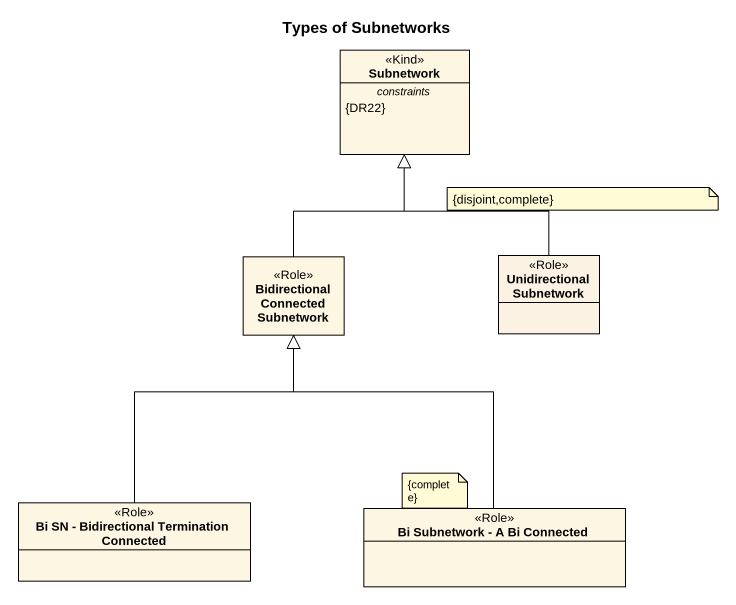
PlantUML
@startuml
title Types of Subnetworks
hide circle
hide empty members
class Subnetwork <<Kind>> {
  -- constraints --
  {DR22}
}
class "Bidirectional Connected Subnetwork" as Bidirectional_Connected <<Role>>
class "Unidirectional Subnetwork" as Unidirectional_Subnetwork <<Role>> #FCF2E3
class "Bi SN - Bidirectional Termination Connected" as Bi_SN_Bidirectional <<Role>>
class "Bi Subnetwork - A Bi Connected" as Bi_Subnetwork_A_Bi_Connected <<Role>>
Bidirectional_Connected -up-|> Subnetwork
Unidirectional_Subnetwork -up-|> Subnetwork
Bi_SN_Bidirectional -up-|> Bidirectional_Connected
Bi_Subnetwork_A_Bi_Connected -up-|> Bidirectional_Connected
note as N1
  {disjoint,complete}
end note
note as N2
  {complete}
end note
@enduml
